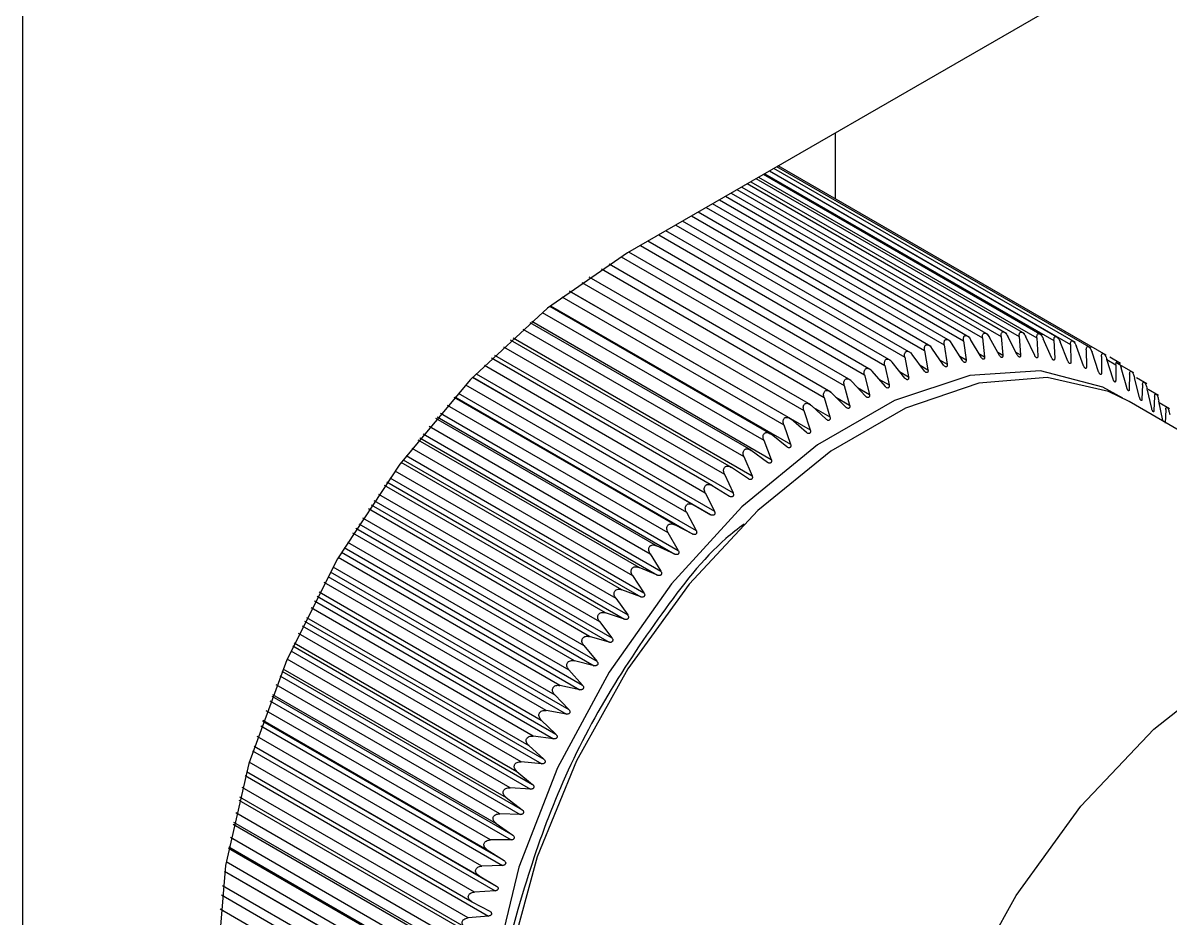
# Model space of a CAD drawing. Header units: millimetres. Extents: x 0 to 279, y 0 to 216.
# Drawn here: x 249.627 to 252.925, y 94.243 to 96.818 of the extents above; entities that cross this region are included whole.
import ezdxf

# ---------------------------------------------------------------- set-up
doc = ezdxf.new("R2010")
doc.units = ezdxf.units.MM

msp = doc.modelspace()

# ---------------------------------------------------------------- linework, layer by layer
at = {"color": 7, "linetype": 'Continuous', "lineweight": 25}
for p, q in [((249.6268, 84.8702), (249.6268, 100.3178)), ((252.8087, 96.9901), (251.3651, 96.1566)), ((251.9632, 96.3121), (251.9632, 96.5019)), ((252.6067, 95.9109), (251.7731, 96.3922)), ((252.6536, 95.8987), (251.7859, 96.3996)), ((252.6987, 95.8825), (251.7945, 96.4045)), ((252.7418, 95.8626), (251.7988, 96.407)), ((252.4561, 95.9244), (251.7095, 96.3555)), ((252.5078, 95.9238), (251.7348, 96.3701)), ((252.558, 95.9193), (251.756, 96.3823)), ((252.349, 95.9138), (251.6467, 96.3192)), ((252.4032, 95.9211), (251.6801, 96.3385)), ((252.2938, 95.9027), (251.6095, 96.2977)), ((252.2378, 95.8876), (251.5685, 96.2741)), ((252.1238, 95.8462), (251.4756, 96.2204)), ((252.1811, 95.8688), (251.5238, 96.2483)), ((252.0662, 95.8199), (251.424, 96.1906)), ((252.0082, 95.79), (251.3691, 96.159)), ((251.9502, 95.7565), (251.3123, 96.1248)), ((251.8923, 95.7196), (251.2553, 96.0873)), ((251.8346, 95.6793), (251.1983, 96.0466)), ((251.7773, 95.6357), (251.1415, 96.0028)), ((251.7206, 95.5891), (251.085, 95.956)), ((251.6646, 95.5394), (251.0291, 95.9062)), ((252.2758, 95.892), (252.2844, 95.8366)), ((252.3285, 95.847), (252.2966, 95.8969)), ((252.3314, 95.9039), (252.3387, 95.8491)), ((252.3821, 95.8564), (252.3518, 95.9074)), ((252.386, 95.912), (252.3921, 95.8577)), ((252.4347, 95.8619), (252.406, 95.9139)), ((252.4394, 95.916), (252.4445, 95.8626)), ((252.486, 95.8637), (252.459, 95.9166)), ((252.4915, 95.9162), (252.4956, 95.8636)), ((252.536, 95.8615), (252.5106, 95.9153)), ((252.5423, 95.9124), (252.5453, 95.8607)), ((252.5846, 95.8556), (252.5607, 95.91)), ((252.5914, 95.9047), (252.5936, 95.8541)), ((252.6315, 95.8458), (252.6093, 95.9009)), ((252.6389, 95.8931), (252.6402, 95.8436)), ((252.1623, 95.8566), (252.1735, 95.8005)), ((252.2188, 95.817), (252.1836, 95.8644)), ((252.2194, 95.8762), (252.2292, 95.8204)), ((252.274, 95.8339), (252.2405, 95.8826)), ((252.6767, 95.8323), (252.6561, 95.8878)), ((252.6845, 95.8776), (252.685, 95.8293)), ((252.72, 95.815), (252.701, 95.8709)), ((252.7282, 95.8583), (252.728, 95.8113)), ((252.7828, 95.8389), (252.7518, 95.8568)), ((251.6094, 95.4869), (250.9739, 95.8537)), ((252.1047, 95.8332), (252.1173, 95.7769)), ((252.1629, 95.7963), (252.1262, 95.8424)), ((252.7614, 95.794), (252.7439, 95.8502)), ((252.7697, 95.8352), (252.769, 95.7896)), ((252.8216, 95.8116), (252.7723, 95.84)), ((252.8007, 95.7693), (252.7847, 95.8257)), ((251.5546, 95.432), (250.9196, 95.7985)), ((252.0467, 95.8061), (252.0607, 95.7497)), ((252.1066, 95.7721), (252.0684, 95.8167)), ((252.8091, 95.8084), (252.8079, 95.7643)), ((252.8378, 95.7411), (252.8232, 95.7975)), ((252.8581, 95.7806), (252.8292, 95.7972)), ((251.9886, 95.7754), (252.004, 95.719)), ((252.05, 95.7442), (252.0102, 95.7873)), ((252.8462, 95.778), (252.8445, 95.7354)), ((252.8725, 95.7094), (252.8594, 95.7658)), ((252.8922, 95.7461), (252.8622, 95.7634)), ((251.5011, 95.3744), (250.8663, 95.7409)), ((251.9303, 95.7411), (251.9472, 95.6849)), ((251.9932, 95.7128), (251.952, 95.7543)), ((253.927, 95.0828), (252.8074, 95.7291)), ((252.8809, 95.744), (252.8788, 95.703)), ((252.9049, 95.6742), (252.8932, 95.7305)), ((252.9238, 95.7081), (252.8943, 95.7252)), ((251.8722, 95.7034), (251.8906, 95.6474)), ((251.9365, 95.678), (251.8938, 95.7178)), ((252.9131, 95.7065), (252.9108, 95.6672)), ((251.8143, 95.6623), (251.8343, 95.6066)), ((251.88, 95.6399), (251.8358, 95.678)), ((251.8237, 95.5986), (251.7782, 95.6349)), ((251.7569, 95.618), (251.7784, 95.5628)), ((251.7, 95.5706), (251.7232, 95.5159)), ((251.768, 95.5541), (251.7211, 95.5886)), ((251.7128, 95.5067), (251.6647, 95.5392)), ((251.6439, 95.5201), (251.6687, 95.4661)), ((251.5887, 95.4668), (251.6151, 95.4136)), ((251.6585, 95.4564), (251.6091, 95.487)), ((251.6051, 95.4034), (251.5546, 95.432)), ((251.5345, 95.4109), (251.5625, 95.3585)), ((251.5528, 95.3478), (251.5011, 95.3744)), ((251.4816, 95.3523), (251.5112, 95.3009)), ((251.5016, 95.2898), (251.449, 95.3143)), ((251.4299, 95.2914), (251.4612, 95.241)), ((251.4519, 95.2295), (251.3983, 95.252)), ((251.3798, 95.2283), (251.4126, 95.1791)), ((251.4037, 95.1671), (251.3491, 95.1875)), ((251.3312, 95.1631), (251.3657, 95.1151)), ((251.357, 95.1028), (251.3017, 95.1212)), ((251.2845, 95.096), (251.3205, 95.0494)), ((251.3122, 95.0368), (251.256, 95.053)), ((251.2396, 95.0272), (251.2772, 94.982)), ((251.2692, 94.9692), (251.2124, 94.9833)), ((251.1967, 94.957), (251.2358, 94.9133)), ((251.2282, 94.9001), (251.1708, 94.9122)), ((251.1559, 94.8854), (251.1965, 94.8433)), ((251.1894, 94.8299), (251.1314, 94.8399)), ((250.3167, 94.8121), (250.9615, 94.4398)), ((251.1173, 94.8127), (251.1594, 94.7722)), ((250.2917, 94.738), (250.9384, 94.3647)), ((251.0811, 94.7392), (251.1247, 94.7004)), ((251.1527, 94.7587), (251.0943, 94.7666)), ((251.1184, 94.6867), (251.0596, 94.6926)), ((250.2694, 94.6644), (250.9183, 94.2898)), ((251.0473, 94.6649), (251.0923, 94.6278)), ((251.0865, 94.6141), (251.0274, 94.618)), ((250.2497, 94.5914), (250.9004, 94.2157)), ((251.0161, 94.5901), (251.0624, 94.5549)), ((251.057, 94.5411), (250.9978, 94.5429)), ((250.2327, 94.5191), (250.8854, 94.1424)), ((250.9875, 94.515), (251.0351, 94.4816)), ((250.2184, 94.448), (250.8733, 94.0699)), ((250.9615, 94.4398), (251.0104, 94.4084)), ((251.0302, 94.4678), (250.9709, 94.4678)), ((250.2068, 94.3781), (250.8642, 93.9985)), ((251.006, 94.3946), (250.9467, 94.3926)), ((250.9384, 94.3647), (250.9884, 94.3353)), ((250.1978, 94.3096), (250.8582, 93.9284)), ((250.9846, 94.3215), (250.9253, 94.3177)), ((250.918, 94.2899), (250.9692, 94.2625)), ((250.9659, 94.2488), (250.9067, 94.2433))]:
    msp.add_line(p, q, dxfattribs=at)
at = {"color": 8, "linetype": 'Continuous', "lineweight": 25}
for p, q in [((251.7601, 96.3847), (252.5914, 95.9047)), ((251.7737, 96.3925), (252.6389, 95.8931)), ((251.7201, 96.3616), (252.4915, 95.9162)), ((251.7422, 96.3743), (252.5423, 95.9124)), ((251.6636, 96.329), (252.386, 95.912)), ((251.6939, 96.3464), (252.4394, 95.916)), ((251.5913, 96.2872), (252.2758, 95.892)), ((251.6294, 96.3092), (252.3314, 95.9039)), ((251.5494, 96.263), (252.2194, 95.8762)), ((251.5039, 96.2368), (252.1623, 95.8566)), ((251.4548, 96.2084), (252.1047, 95.8332)), ((251.4023, 96.1781), (252.0467, 95.8061)), ((251.3468, 96.1459), (251.9886, 95.7754)), ((251.2902, 96.1107), (251.9303, 95.7411)), ((251.2334, 96.0721), (251.8722, 95.7034)), ((251.1767, 96.0304), (251.8143, 95.6623)), ((251.1986, 96.0469), (251.8906, 95.6474)), ((251.1442, 96.005), (251.8343, 95.6066)), ((251.09, 95.9602), (251.7784, 95.5628)), ((251.1202, 95.9856), (251.7569, 95.618)), ((251.064, 95.9377), (251.7, 95.5706)), ((251.036, 95.9126), (251.7232, 95.5159)), ((250.9826, 95.8622), (251.6687, 95.4661)), ((251.0085, 95.887), (251.6439, 95.5201)), ((252.3205, 95.8596), (252.3387, 95.8491)), ((252.3757, 95.8672), (252.3921, 95.8577)), ((252.4296, 95.8711), (252.4445, 95.8626)), ((252.4821, 95.8713), (252.4956, 95.8636)), ((250.9536, 95.8335), (251.5887, 95.4668)), ((252.2064, 95.8336), (252.2292, 95.8204)), ((252.264, 95.8484), (252.2844, 95.8366)), ((252.7439, 95.8502), (252.7697, 95.8352)), ((250.92, 95.7989), (251.6051, 95.4034)), ((250.9298, 95.8092), (251.6151, 95.4136)), ((252.0879, 95.7939), (252.1173, 95.7769)), ((252.1477, 95.8154), (252.1735, 95.8005)), ((250.8997, 95.7774), (251.5345, 95.4109)), ((252.0268, 95.7693), (252.0607, 95.7497)), ((250.8682, 95.743), (251.5528, 95.3478)), ((250.8779, 95.7537), (251.5625, 95.3585)), ((251.9643, 95.7419), (252.004, 95.719)), ((250.827, 95.6959), (251.5112, 95.3009)), ((250.8468, 95.7188), (251.4816, 95.3523)), ((251.8998, 95.7122), (251.9472, 95.6849)), ((251.449, 95.3143), (250.8142, 95.6808)), ((250.8175, 95.6847), (251.5016, 95.2898)), ((250.7772, 95.6359), (251.4612, 95.241)), ((250.7951, 95.6579), (251.4299, 95.2914)), ((250.7448, 95.5948), (251.3798, 95.2283)), ((251.3983, 95.252), (250.7634, 95.6185)), ((250.768, 95.6243), (251.4519, 95.2295)), ((250.7197, 95.5619), (251.4037, 95.1671)), ((250.7287, 95.5739), (251.4126, 95.1791)), ((250.696, 95.5298), (251.3312, 95.1631)), ((251.3491, 95.1875), (250.714, 95.5542)), ((250.673, 95.4977), (251.357, 95.1028)), ((250.6817, 95.51), (251.3657, 95.1151)), ((250.6488, 95.463), (251.2845, 95.096)), ((251.3017, 95.1212), (250.6662, 95.488)), ((250.6278, 95.4319), (251.3122, 95.0368)), ((250.6362, 95.4444), (251.3205, 95.0494)), ((250.6034, 95.3945), (251.2396, 95.0272)), ((251.256, 95.053), (250.6201, 95.4201)), ((250.5844, 95.3645), (251.2692, 94.9692)), ((250.5924, 95.3773), (251.2772, 94.982)), ((251.2124, 94.9833), (250.5758, 95.3508)), ((250.5427, 95.2959), (251.2282, 94.9001)), ((250.5505, 95.3089), (251.2358, 94.9133)), ((250.5598, 95.3246), (251.1967, 94.957)), ((251.1708, 94.9122), (250.5335, 95.2801)), ((250.5104, 95.2394), (251.1965, 94.8433)), ((250.5183, 95.2535), (251.1559, 94.8854)), ((251.1314, 94.8399), (250.4933, 95.2083)), ((250.5031, 95.2261), (251.1894, 94.8299)), ((250.4724, 95.1689), (251.1594, 94.7722)), ((250.4789, 95.1813), (251.1173, 94.8127)), ((251.0943, 94.7666), (250.4553, 95.1356)), ((250.4654, 95.1555), (251.1527, 94.7587)), ((250.4365, 95.0977), (251.1247, 94.7004)), ((250.4417, 95.1083), (251.0811, 94.7392)), ((250.4299, 95.0841), (251.1184, 94.6867)), ((250.4068, 95.0347), (251.0473, 94.6649)), ((251.0596, 94.6926), (250.4195, 95.0621)), ((250.3967, 95.0123), (251.0865, 94.6141)), ((250.4028, 95.0259), (251.0923, 94.6278)), ((251.0274, 94.618), (250.3861, 94.9882)), ((250.3657, 94.9402), (251.057, 94.5411)), ((250.3714, 94.9538), (251.0624, 94.5549)), ((250.3743, 94.9606), (251.0161, 94.5901)), ((250.9978, 94.5429), (250.3551, 94.914)), ((250.3371, 94.8679), (251.0302, 94.4678)), ((250.3423, 94.8816), (251.0351, 94.4816)), ((250.3442, 94.8863), (250.9875, 94.515)), ((250.9709, 94.4678), (250.3266, 94.8397)), ((250.3157, 94.8094), (251.0104, 94.4084)), ((250.311, 94.7958), (251.006, 94.3946)), ((250.2916, 94.7375), (250.9884, 94.3353)), ((250.9467, 94.3926), (250.3007, 94.7655)), ((250.2873, 94.724), (250.9846, 94.3215)), ((250.9253, 94.3177), (250.2774, 94.6917)), ((250.2661, 94.6528), (250.9659, 94.2488)), ((250.9067, 94.2433), (250.2567, 94.6185)), ((250.2474, 94.5823), (250.95, 94.1767)), ((250.8911, 94.1694), (250.2387, 94.546)), ((250.2313, 94.5128), (250.9371, 94.1054)), ((250.8784, 94.0965), (250.2235, 94.4746)), ((250.2178, 94.4445), (250.927, 94.0351)), ((250.2067, 94.3777), (250.9199, 93.966)), ((250.8688, 94.0246), (250.2109, 94.4044)), ((250.8621, 93.9539), (250.2009, 94.3356)), ((250.8585, 93.8847), (250.1936, 94.2685))]:
    msp.add_line(p, q, dxfattribs=at)
at = {"color": 7, "linetype": 'Continuous', "lineweight": 25, "flags": 128}
for points in [[(251.3651, 96.1566), (251.1352, 95.9978), (250.9141, 95.7927), (250.7103, 95.5493), (250.5317, 95.277), (250.3852, 94.9861), (250.2763, 94.688), (250.2092, 94.394), (250.1866, 94.1154), (250.2092, 93.863), (250.2763, 93.6464), (250.3852, 93.474), (250.5317, 93.3524), (250.7103, 93.2862), (250.8905, 93.2761)], [(252.7895, 95.739), (252.7318, 95.7704), (252.5524, 95.8173), (252.3498, 95.8045), (252.133, 95.7326), (251.9112, 95.6046), (251.6943, 95.4261), (251.4918, 95.205), (251.3124, 94.951), (251.164, 94.675), (251.0531, 94.3893), (250.9846, 94.1062), (250.9614, 93.8382)], [(252.8074, 95.7291), (252.7483, 95.7582), (252.5722, 95.7981), (252.375, 95.782), (252.1647, 95.7105), (251.9501, 95.5866), (251.7399, 95.4154), (251.5427, 95.2038), (251.3666, 94.9605), (251.2187, 94.6956), (251.1052, 94.4197), (251.0306, 94.1443), (250.9981, 93.8806), (251.009, 93.6393), (251.0628, 93.4305), (251.1573, 93.2625), (251.2887, 93.1424), (251.3075, 93.131)], [(252.1164, 93.1714), (252.1406, 93.4458), (252.2122, 93.7356), (252.3279, 94.0276), (252.4824, 94.3084), (252.6687, 94.5653), (252.8782, 94.7864), (253.1014, 94.9617), (253.328, 95.0832), (253.5477, 95.1453), (253.7505, 95.1451), (253.927, 95.0828)]]:
    msp.add_lwpolyline(points, dxfattribs=at)
at = {"color": 7, "linetype": 'Continuous', "lineweight": 25}
for points, knots in [([(252.386, 95.912), (252.3858, 95.9139), (252.3856, 95.9175), (252.3865, 95.9219), (252.3881, 95.9246), (252.3899, 95.9259), (252.3916, 95.9263), (252.3934, 95.9262), (252.396, 95.9254), (252.3992, 95.9231), (252.4028, 95.9192), (252.4049, 95.9158), (252.406, 95.9139)], [0, 0, 0, 0, 0.145951, 0.26872, 0.377408, 0.439127, 0.499455, 0.559821, 0.621651, 0.734966, 0.855937, 1, 1, 1, 1]), ([(252.4394, 95.916), (252.4393, 95.918), (252.4392, 95.9215), (252.4401, 95.9257), (252.4417, 95.9283), (252.4435, 95.9294), (252.4451, 95.9297), (252.447, 95.9295), (252.4494, 95.9285), (252.4524, 95.9261), (252.456, 95.9219), (252.4579, 95.9185), (252.459, 95.9166)], [0, 0, 0, 0, 0.144207, 0.265302, 0.378149, 0.439859, 0.500145, 0.560427, 0.622124, 0.733109, 0.85494, 1, 1, 1, 1]), ([(252.4915, 95.9162), (252.4915, 95.918), (252.4914, 95.9214), (252.4924, 95.9256), (252.494, 95.928), (252.4958, 95.9289), (252.4974, 95.9291), (252.4992, 95.9288), (252.5015, 95.9276), (252.5044, 95.9251), (252.5078, 95.9208), (252.5096, 95.9172), (252.5106, 95.9153)], [0, 0, 0, 0, 0.14222, 0.26149, 0.379, 0.440723, 0.500945, 0.561071, 0.622516, 0.731392, 0.854099, 1, 1, 1, 1]), ([(252.5423, 95.9124), (252.5422, 95.9142), (252.5422, 95.9175), (252.5432, 95.9215), (252.5448, 95.9237), (252.5466, 95.9245), (252.5482, 95.9246), (252.5499, 95.9241), (252.5521, 95.9228), (252.5549, 95.9201), (252.5581, 95.9156), (252.5598, 95.912), (252.5607, 95.91)], [0, 0, 0, 0, 0.140336, 0.257699, 0.380393, 0.442016, 0.50203, 0.561821, 0.62279, 0.729753, 0.853343, 1, 1, 1, 1]), ([(252.2194, 95.8762), (252.2192, 95.8783), (252.2187, 95.8822), (252.2195, 95.8871), (252.221, 95.8901), (252.2228, 95.8917), (252.2244, 95.8926), (252.2264, 95.8929), (252.2292, 95.8925), (252.2328, 95.8908), (252.2369, 95.8873), (252.2392, 95.8842), (252.2405, 95.8826)], [0, 0, 0, 0, 0.150017, 0.277343, 0.384605, 0.438226, 0.497817, 0.557803, 0.619606, 0.740346, 0.858709, 1, 1, 1, 1]), ([(252.2758, 95.892), (252.2756, 95.8941), (252.2752, 95.8979), (252.2761, 95.9026), (252.2776, 95.9055), (252.2794, 95.907), (252.2811, 95.9077), (252.283, 95.9079), (252.2857, 95.9074), (252.2892, 95.9055), (252.2932, 95.9018), (252.2954, 95.8986), (252.2966, 95.8969)], [0, 0, 0, 0, 0.1486931, 0.2746155, 0.3802789, 0.4382153, 0.4981559, 0.558374, 0.6203003, 0.7385768, 0.8578198, 1, 1, 1, 1]), ([(252.3314, 95.9039), (252.3312, 95.9059), (252.3309, 95.9097), (252.3318, 95.9142), (252.3333, 95.917), (252.3351, 95.9184), (252.3368, 95.919), (252.3387, 95.919), (252.3414, 95.9183), (252.3447, 95.9163), (252.3485, 95.9124), (252.3507, 95.9092), (252.3518, 95.9074)], [0, 0, 0, 0, 0.147356, 0.27179, 0.377146, 0.438598, 0.498767, 0.559097, 0.621018, 0.736779, 0.856893, 1, 1, 1, 1]), ([(252.5914, 95.9047), (252.5914, 95.9064), (252.5914, 95.9096), (252.5924, 95.9134), (252.5941, 95.9155), (252.5959, 95.9162), (252.5974, 95.9161), (252.599, 95.9155), (252.6011, 95.914), (252.6037, 95.9112), (252.6068, 95.9066), (252.6084, 95.9029), (252.6093, 95.9009)], [0, 0, 0, 0, 0.13852, 0.253848, 0.382195, 0.443567, 0.503216, 0.562504, 0.622815, 0.728129, 0.85259, 1, 1, 1, 1]), ([(252.6389, 95.8931), (252.6389, 95.8948), (252.639, 95.8978), (252.64, 95.9015), (252.6416, 95.9034), (252.6434, 95.9039), (252.6448, 95.9037), (252.6464, 95.9029), (252.6483, 95.9013), (252.6508, 95.8984), (252.6537, 95.8936), (252.6552, 95.8899), (252.6561, 95.8878)], [0, 0, 0, 0, 0.136701, 0.252529, 0.384177, 0.445187, 0.504353, 0.563009, 0.621606, 0.726534, 0.851844, 1, 1, 1, 1]), ([(252.1623, 95.8566), (252.162, 95.8588), (252.1615, 95.8627), (252.1623, 95.8678), (252.1637, 95.8709), (252.1655, 95.8726), (252.1671, 95.8735), (252.1691, 95.874), (252.172, 95.8738), (252.1757, 95.8722), (252.1799, 95.8689), (252.1823, 95.866), (252.1836, 95.8644)], [0, 0, 0, 0, 0.1513, 0.279956, 0.388714, 0.438703, 0.497828, 0.557461, 0.619011, 0.742095, 0.859565, 1, 1, 1, 1]), ([(252.3921, 95.8577), (252.3922, 95.8568), (252.3923, 95.8549), (252.3917, 95.8526), (252.3908, 95.8511), (252.3894, 95.8505), (252.3877, 95.8507), (252.3858, 95.8519), (252.3838, 95.8537), (252.3827, 95.8555), (252.3821, 95.8564)], [0, 0, 0, 0, 0.149554, 0.286742, 0.39793, 0.499998, 0.60209, 0.713222, 0.850456, 1, 1, 1, 1]), ([(252.4445, 95.8626), (252.4445, 95.8616), (252.4446, 95.8597), (252.444, 95.8576), (252.443, 95.8562), (252.4417, 95.8557), (252.44, 95.856), (252.4382, 95.8572), (252.4363, 95.8592), (252.4352, 95.861), (252.4347, 95.8619)], [0, 0, 0, 0, 0.149554, 0.286742, 0.39793, 0.499998, 0.60209, 0.713222, 0.850456, 1, 1, 1, 1]), ([(252.4956, 95.8636), (252.4956, 95.8626), (252.4956, 95.8608), (252.495, 95.8587), (252.494, 95.8575), (252.4927, 95.857), (252.4911, 95.8575), (252.4894, 95.8588), (252.4876, 95.8609), (252.4865, 95.8627), (252.486, 95.8637)], [0, 0, 0, 0, 0.149554, 0.286742, 0.39793, 0.499998, 0.60209, 0.713222, 0.850456, 1, 1, 1, 1]), ([(252.5453, 95.8607), (252.5453, 95.8598), (252.5453, 95.858), (252.5447, 95.8561), (252.5437, 95.8549), (252.5424, 95.8546), (252.5409, 95.8551), (252.5392, 95.8566), (252.5375, 95.8587), (252.5365, 95.8606), (252.536, 95.8615)], [0, 0, 0, 0, 0.149554, 0.286742, 0.39793, 0.499998, 0.60209, 0.713222, 0.850456, 1, 1, 1, 1]), ([(252.6845, 95.8776), (252.6845, 95.8792), (252.6846, 95.8822), (252.6857, 95.8857), (252.6873, 95.8874), (252.689, 95.8877), (252.6904, 95.8873), (252.6918, 95.8865), (252.6937, 95.8848), (252.6961, 95.8817), (252.6988, 95.8768), (252.7002, 95.873), (252.701, 95.8709)], [0, 0, 0, 0, 0.134888, 0.255802, 0.386465, 0.446907, 0.505413, 0.563281, 0.61903, 0.724938, 0.851086, 1, 1, 1, 1]), ([(252.7282, 95.8583), (252.7282, 95.8598), (252.7283, 95.8628), (252.7294, 95.8661), (252.7311, 95.8676), (252.7327, 95.8677), (252.734, 95.8672), (252.7353, 95.8662), (252.737, 95.8644), (252.7393, 95.8613), (252.7418, 95.8562), (252.7432, 95.8523), (252.7439, 95.8502)], [0, 0, 0, 0, 0.133021, 0.259619, 0.388849, 0.448549, 0.50625, 0.563212, 0.616477, 0.723332, 0.850309, 1, 1, 1, 1]), ([(252.0467, 95.8061), (252.0463, 95.8083), (252.0456, 95.8124), (252.0462, 95.8178), (252.0479, 95.8218), (252.0507, 95.8242), (252.0545, 95.8251), (252.0589, 95.8241), (252.0639, 95.8214), (252.0668, 95.8183), (252.0684, 95.8167)], [0, 0, 0, 0, 0.153516, 0.28465, 0.396371, 0.49427, 0.595804, 0.710838, 0.844477, 1, 1, 1, 1]), ([(252.1047, 95.8332), (252.1044, 95.8354), (252.1037, 95.8394), (252.1044, 95.8447), (252.1062, 95.8486), (252.1087, 95.8506), (252.1113, 95.8513), (252.1141, 95.8512), (252.1177, 95.85), (252.1221, 95.847), (252.1248, 95.844), (252.1262, 95.8424)], [0, 0, 0, 0, 0.1523844, 0.2822448, 0.3924376, 0.4989452, 0.5596856, 0.6222543, 0.728223, 0.8526207, 1, 1, 1, 1]), ([(252.2844, 95.8366), (252.2845, 95.8356), (252.2847, 95.8337), (252.2842, 95.8313), (252.2832, 95.8296), (252.2818, 95.8288), (252.2801, 95.8288), (252.2781, 95.8297), (252.2759, 95.8314), (252.2747, 95.833), (252.274, 95.8339)], [0, 0, 0, 0, 0.149554, 0.286742, 0.39793, 0.499998, 0.60209, 0.713222, 0.850456, 1, 1, 1, 1]), ([(252.3387, 95.8491), (252.3388, 95.8481), (252.339, 95.8462), (252.3384, 95.8439), (252.3374, 95.8423), (252.3361, 95.8415), (252.3344, 95.8417), (252.3324, 95.8427), (252.3303, 95.8444), (252.3291, 95.8461), (252.3285, 95.847)], [0, 0, 0, 0, 0.149554, 0.286742, 0.39793, 0.499998, 0.60209, 0.713222, 0.850456, 1, 1, 1, 1]), ([(252.5936, 95.8541), (252.5936, 95.8531), (252.5935, 95.8514), (252.5929, 95.8496), (252.5919, 95.8485), (252.5907, 95.8483), (252.5892, 95.8489), (252.5876, 95.8505), (252.5859, 95.8527), (252.585, 95.8546), (252.5846, 95.8556)], [0, 0, 0, 0, 0.149554, 0.286742, 0.39793, 0.499998, 0.60209, 0.713222, 0.850456, 1, 1, 1, 1]), ([(252.6402, 95.8436), (252.6402, 95.8427), (252.6401, 95.841), (252.6395, 95.8392), (252.6385, 95.8383), (252.6373, 95.8382), (252.6359, 95.839), (252.6344, 95.8406), (252.6328, 95.8429), (252.6319, 95.8448), (252.6315, 95.8458)], [0, 0, 0, 0, 0.149554, 0.286742, 0.39793, 0.499998, 0.60209, 0.713222, 0.850456, 1, 1, 1, 1]), ([(252.685, 95.8293), (252.685, 95.8285), (252.6849, 95.8268), (252.6843, 95.8252), (252.6834, 95.8243), (252.6822, 95.8243), (252.6808, 95.8252), (252.6794, 95.8269), (252.6779, 95.8293), (252.6771, 95.8313), (252.6767, 95.8323)], [0, 0, 0, 0, 0.149554, 0.286742, 0.39793, 0.499998, 0.60209, 0.713222, 0.850456, 1, 1, 1, 1]), ([(252.7697, 95.8352), (252.7698, 95.8367), (252.77, 95.8396), (252.7711, 95.8427), (252.7727, 95.844), (252.7742, 95.8438), (252.7758, 95.8431), (252.7779, 95.8409), (252.7804, 95.837), (252.7828, 95.8318), (252.784, 95.8278), (252.7847, 95.8257)], [0, 0, 0, 0, 0.131275, 0.264103, 0.391506, 0.450314, 0.507087, 0.613706, 0.721539, 0.849415, 1, 1, 1, 1]), ([(251.9886, 95.7754), (251.9881, 95.7776), (251.9872, 95.7817), (251.9878, 95.7873), (251.9895, 95.7914), (251.9923, 95.794), (251.9961, 95.795), (252.0006, 95.7943), (252.0056, 95.7918), (252.0086, 95.7888), (252.0102, 95.7873)], [0, 0, 0, 0, 0.154267, 0.286323, 0.399242, 0.497996, 0.598104, 0.71211, 0.845015, 1, 1, 1, 1]), ([(252.1735, 95.8005), (252.1736, 95.7995), (252.1739, 95.7975), (252.1735, 95.795), (252.1726, 95.7931), (252.1712, 95.7921), (252.1694, 95.7918), (252.1673, 95.7925), (252.165, 95.794), (252.1636, 95.7955), (252.1629, 95.7963)], [0, 0, 0, 0, 0.149554, 0.286742, 0.39793, 0.499998, 0.60209, 0.713222, 0.850456, 1, 1, 1, 1]), ([(252.2292, 95.8204), (252.2294, 95.8194), (252.2296, 95.8175), (252.2292, 95.815), (252.2282, 95.8132), (252.2268, 95.8123), (252.225, 95.8122), (252.223, 95.8129), (252.2207, 95.8145), (252.2194, 95.8161), (252.2188, 95.817)], [0, 0, 0, 0, 0.149554, 0.286742, 0.39793, 0.499998, 0.60209, 0.713222, 0.850456, 1, 1, 1, 1]), ([(252.728, 95.8113), (252.728, 95.8105), (252.7279, 95.8089), (252.7272, 95.8074), (252.7263, 95.8066), (252.7252, 95.8067), (252.7239, 95.8077), (252.7225, 95.8095), (252.7212, 95.812), (252.7204, 95.814), (252.72, 95.815)], [0, 0, 0, 0, 0.149554, 0.286742, 0.39793, 0.499998, 0.60209, 0.713222, 0.850456, 1, 1, 1, 1]), ([(252.769, 95.7896), (252.7689, 95.7888), (252.7688, 95.7873), (252.7682, 95.7858), (252.7673, 95.7852), (252.7662, 95.7855), (252.765, 95.7865), (252.7637, 95.7884), (252.7624, 95.791), (252.7618, 95.793), (252.7614, 95.794)], [0, 0, 0, 0, 0.149554, 0.286742, 0.39793, 0.499998, 0.60209, 0.713222, 0.850456, 1, 1, 1, 1]), ([(252.8091, 95.8084), (252.8092, 95.8098), (252.8094, 95.8126), (252.8105, 95.8156), (252.8121, 95.8166), (252.8135, 95.8163), (252.815, 95.8153), (252.8169, 95.8131), (252.8192, 95.809), (252.8215, 95.8037), (252.8226, 95.7997), (252.8232, 95.7975)], [0, 0, 0, 0, 0.129586, 0.268123, 0.393665, 0.451524, 0.507285, 0.611252, 0.719975, 0.848645, 1, 1, 1, 1]), ([(251.9303, 95.7411), (251.9298, 95.7434), (251.9288, 95.7475), (251.9293, 95.7531), (251.9309, 95.7574), (251.9337, 95.7602), (251.9375, 95.7614), (251.9421, 95.7609), (251.9472, 95.7586), (251.9503, 95.7558), (251.952, 95.7543)], [0, 0, 0, 0, 0.154616, 0.287094, 0.400562, 0.499962, 0.600673, 0.713632, 0.845714, 1, 1, 1, 1]), ([(252.1173, 95.7769), (252.1174, 95.7759), (252.1178, 95.7739), (252.1174, 95.7713), (252.1165, 95.7694), (252.1151, 95.7682), (252.1133, 95.7679), (252.1111, 95.7684), (252.1087, 95.7698), (252.1073, 95.7713), (252.1066, 95.7721)], [0, 0, 0, 0, 0.149554, 0.286742, 0.39793, 0.499998, 0.60209, 0.713222, 0.850456, 1, 1, 1, 1]), ([(252.8079, 95.7643), (252.8078, 95.7635), (252.8077, 95.762), (252.8071, 95.7607), (252.8062, 95.7602), (252.8052, 95.7606), (252.804, 95.7617), (252.8028, 95.7637), (252.8016, 95.7663), (252.801, 95.7683), (252.8007, 95.7693)], [0, 0, 0, 0, 0.149554, 0.286742, 0.39793, 0.499998, 0.60209, 0.713222, 0.850456, 1, 1, 1, 1]), ([(252.8462, 95.778), (252.8463, 95.7793), (252.8465, 95.7821), (252.8477, 95.7848), (252.8492, 95.7855), (252.8505, 95.785), (252.8518, 95.784), (252.8536, 95.7816), (252.8558, 95.7774), (252.8578, 95.772), (252.8589, 95.7679), (252.8594, 95.7658)], [0, 0, 0, 0, 0.129195, 0.271889, 0.39558, 0.452448, 0.507125, 0.608937, 0.718552, 0.84797, 1, 1, 1, 1]), ([(251.8722, 95.7034), (251.8716, 95.7056), (251.8705, 95.7097), (251.8708, 95.7155), (251.8724, 95.7199), (251.8752, 95.7229), (251.8791, 95.7243), (251.8837, 95.724), (251.8889, 95.7219), (251.8921, 95.7193), (251.8938, 95.7178)], [0, 0, 0, 0, 0.154592, 0.287049, 0.4005, 0.499884, 0.603631, 0.715368, 0.8465, 1, 1, 1, 1]), ([(252.0607, 95.7497), (252.0609, 95.7487), (252.0613, 95.7467), (252.061, 95.744), (252.0601, 95.742), (252.0587, 95.7408), (252.0568, 95.7403), (252.0546, 95.7408), (252.0522, 95.742), (252.0508, 95.7435), (252.05, 95.7442)], [0, 0, 0, 0, 0.149554, 0.286742, 0.39793, 0.499998, 0.60209, 0.713222, 0.850456, 1, 1, 1, 1]), ([(252.8445, 95.7354), (252.8444, 95.7347), (252.8443, 95.7332), (252.8437, 95.732), (252.8429, 95.7316), (252.8419, 95.7321), (252.8409, 95.7334), (252.8397, 95.7354), (252.8386, 95.7381), (252.8381, 95.7401), (252.8378, 95.7411)], [0, 0, 0, 0, 0.149554, 0.286742, 0.39793, 0.499998, 0.60209, 0.713222, 0.850456, 1, 1, 1, 1]), ([(252.8809, 95.744), (252.881, 95.7453), (252.8813, 95.748), (252.8824, 95.7504), (252.884, 95.751), (252.8859, 95.7496), (252.8879, 95.7466), (252.8899, 95.7423), (252.8918, 95.7367), (252.8927, 95.7326), (252.8932, 95.7305)], [0, 0, 0, 0, 0.134994, 0.275707, 0.397479, 0.506301, 0.606543, 0.717087, 0.84728, 1, 1, 1, 1]), ([(252.004, 95.719), (252.0042, 95.718), (252.0046, 95.716), (252.0044, 95.7133), (252.0035, 95.7112), (252.0021, 95.7098), (252.0003, 95.7093), (251.998, 95.7096), (251.9956, 95.7107), (251.994, 95.7121), (251.9932, 95.7128)], [0, 0, 0, 0, 0.149554, 0.286742, 0.39793, 0.499998, 0.60209, 0.713222, 0.850456, 1, 1, 1, 1]), ([(252.8788, 95.703), (252.8788, 95.7023), (252.8786, 95.7009), (252.878, 95.6999), (252.8773, 95.6996), (252.8764, 95.7001), (252.8754, 95.7015), (252.8743, 95.7036), (252.8733, 95.7063), (252.8728, 95.7083), (252.8725, 95.7094)], [0, 0, 0, 0, 0.149554, 0.286742, 0.39793, 0.499998, 0.60209, 0.713222, 0.850456, 1, 1, 1, 1]), ([(252.9131, 95.7065), (252.9132, 95.7078), (252.9135, 95.7104), (252.9146, 95.7125), (252.9161, 95.7128), (252.9178, 95.7113), (252.9196, 95.7081), (252.9215, 95.7037), (252.9232, 95.698), (252.924, 95.6939), (252.9244, 95.6917)], [0, 0, 0, 0, 0.14041, 0.279076, 0.398809, 0.505311, 0.604504, 0.715879, 0.846729, 1, 1, 1, 1]), ([(251.8143, 95.6623), (251.8137, 95.6645), (251.8125, 95.6686), (251.8127, 95.6744), (251.8142, 95.679), (251.8169, 95.6822), (251.8208, 95.6838), (251.8255, 95.6837), (251.8308, 95.6818), (251.834, 95.6793), (251.8358, 95.678)], [0, 0, 0, 0, 0.154571, 0.28701, 0.400445, 0.499816, 0.606904, 0.717301, 0.847378, 1, 1, 1, 1]), ([(251.9472, 95.6849), (251.9475, 95.6838), (251.948, 95.6818), (251.9478, 95.6791), (251.947, 95.6769), (251.9456, 95.6755), (251.9437, 95.6748), (251.9414, 95.675), (251.9389, 95.6761), (251.9373, 95.6774), (251.9365, 95.678)], [0, 0, 0, 0, 0.149554, 0.286742, 0.39793, 0.499998, 0.60209, 0.713222, 0.850456, 1, 1, 1, 1]), ([(251.7569, 95.618), (251.7562, 95.6202), (251.7549, 95.6243), (251.7549, 95.6302), (251.7563, 95.6348), (251.7586, 95.6377), (251.761, 95.6392), (251.7638, 95.64), (251.7678, 95.6401), (251.7731, 95.6385), (251.7764, 95.6361), (251.7782, 95.6349)], [0, 0, 0, 0, 0.154465, 0.286814, 0.400171, 0.499474, 0.560439, 0.610791, 0.719688, 0.848508, 1, 1, 1, 1]), ([(251.8906, 95.6474), (251.8909, 95.6463), (251.8914, 95.6443), (251.8913, 95.6415), (251.8905, 95.6393), (251.8892, 95.6378), (251.8873, 95.637), (251.885, 95.6371), (251.8824, 95.638), (251.8808, 95.6393), (251.88, 95.6399)], [0, 0, 0, 0, 0.149554, 0.286742, 0.39793, 0.499998, 0.60209, 0.713222, 0.850456, 1, 1, 1, 1]), ([(251.7, 95.5706), (251.6993, 95.5727), (251.6979, 95.5768), (251.6977, 95.5827), (251.699, 95.5875), (251.7013, 95.5905), (251.7037, 95.5921), (251.7066, 95.5931), (251.7106, 95.5933), (251.7159, 95.5919), (251.7193, 95.5898), (251.7211, 95.5886)], [0, 0, 0, 0, 0.154448, 0.286781, 0.400126, 0.499418, 0.560232, 0.614748, 0.722216, 0.849755, 1, 1, 1, 1]), ([(251.8343, 95.6066), (251.8346, 95.6056), (251.8352, 95.6036), (251.8351, 95.6008), (251.8344, 95.5985), (251.8331, 95.5969), (251.8312, 95.596), (251.8289, 95.596), (251.8262, 95.5968), (251.8246, 95.598), (251.8237, 95.5986)], [0, 0, 0, 0, 0.149554, 0.286742, 0.39793, 0.499998, 0.60209, 0.713222, 0.850456, 1, 1, 1, 1]), ([(251.7784, 95.5628), (251.7788, 95.5617), (251.7794, 95.5597), (251.7794, 95.5569), (251.7788, 95.5545), (251.7775, 95.5529), (251.7756, 95.5519), (251.7732, 95.5518), (251.7706, 95.5524), (251.7689, 95.5536), (251.768, 95.5541)], [0, 0, 0, 0, 0.149554, 0.286742, 0.39793, 0.499998, 0.60209, 0.713222, 0.850456, 1, 1, 1, 1]), ([(251.6439, 95.5201), (251.6431, 95.5223), (251.6416, 95.5263), (251.6413, 95.5323), (251.6425, 95.5371), (251.6447, 95.5403), (251.6471, 95.542), (251.65, 95.5432), (251.6541, 95.5435), (251.6594, 95.5424), (251.6628, 95.5403), (251.6647, 95.5392)], [0, 0, 0, 0, 0.154432, 0.286753, 0.400086, 0.499368, 0.560001, 0.61907, 0.724943, 0.85108, 1, 1, 1, 1]), ([(251.7232, 95.5159), (251.7236, 95.5149), (251.7243, 95.5129), (251.7243, 95.51), (251.7237, 95.5076), (251.7224, 95.5059), (251.7206, 95.5048), (251.7182, 95.5046), (251.7155, 95.5051), (251.7138, 95.5062), (251.7128, 95.5067)], [0, 0, 0, 0, 0.149554, 0.286742, 0.39793, 0.499998, 0.60209, 0.713222, 0.850456, 1, 1, 1, 1]), ([(251.5887, 95.4668), (251.5878, 95.469), (251.5862, 95.4729), (251.5857, 95.4789), (251.5868, 95.4839), (251.5889, 95.4872), (251.5914, 95.4891), (251.5943, 95.4904), (251.5984, 95.4908), (251.6038, 95.4899), (251.6073, 95.488), (251.6091, 95.487)], [0, 0, 0, 0, 0.154421, 0.286733, 0.400058, 0.499333, 0.559634, 0.622016, 0.72777, 0.852419, 1, 1, 1, 1]), ([(251.6687, 95.4661), (251.6691, 95.4651), (251.6698, 95.4631), (251.67, 95.4602), (251.6694, 95.4578), (251.6682, 95.456), (251.6664, 95.4549), (251.664, 95.4545), (251.6612, 95.4549), (251.6594, 95.4559), (251.6585, 95.4564)], [0, 0, 0, 0, 0.149554, 0.286742, 0.39793, 0.499998, 0.60209, 0.713222, 0.850456, 1, 1, 1, 1]), ([(251.5345, 95.4109), (251.5336, 95.413), (251.5318, 95.4169), (251.5312, 95.4229), (251.5321, 95.4279), (251.5342, 95.4313), (251.5366, 95.4333), (251.5396, 95.4348), (251.5437, 95.4354), (251.5491, 95.4346), (251.5527, 95.4329), (251.5546, 95.432)], [0, 0, 0, 0, 0.154416, 0.286723, 0.400045, 0.499316, 0.559264, 0.621462, 0.730846, 0.85383, 1, 1, 1, 1]), ([(251.6151, 95.4136), (251.6155, 95.4126), (251.6163, 95.4107), (251.6166, 95.4078), (251.6161, 95.4053), (251.6149, 95.4034), (251.613, 95.4022), (251.6107, 95.4017), (251.6079, 95.402), (251.606, 95.4029), (251.6051, 95.4034)], [0, 0, 0, 0, 0.149554, 0.286742, 0.39793, 0.499998, 0.60209, 0.713222, 0.850456, 1, 1, 1, 1]), ([(251.7002, 95.3765), (251.6828, 95.3631), (251.5967, 95.2973), (251.4596, 95.1168), (251.2936, 94.8725), (251.1586, 94.6022), (251.0406, 94.2583), (250.9727, 93.9798), (250.9981, 93.8443), (250.9988, 93.8406)], [0, 0, 0, 0, 0.040878, 0.202016, 0.366573, 0.53113, 0.692267, 0.991602, 1, 1, 1, 1]), ([(251.4816, 95.3523), (251.4806, 95.3544), (251.4787, 95.3583), (251.4779, 95.3643), (251.4787, 95.3693), (251.4807, 95.3728), (251.483, 95.3749), (251.486, 95.3765), (251.4902, 95.3774), (251.4957, 95.3768), (251.4992, 95.3752), (251.5011, 95.3744)], [0, 0, 0, 0, 0.154413, 0.2867169, 0.4000359, 0.4993052, 0.5590159, 0.6208735, 0.7343902, 0.8556255, 1, 1, 1, 1]), ([(251.5625, 95.3585), (251.563, 95.3575), (251.5639, 95.3556), (251.5642, 95.3527), (251.5638, 95.3502), (251.5626, 95.3482), (251.5608, 95.3469), (251.5584, 95.3464), (251.5556, 95.3465), (251.5537, 95.3474), (251.5528, 95.3478)], [0, 0, 0, 0, 0.149554, 0.286742, 0.39793, 0.499998, 0.60209, 0.713222, 0.850456, 1, 1, 1, 1]), ([(251.4299, 95.2914), (251.4289, 95.2934), (251.4268, 95.2972), (251.4259, 95.3032), (251.4265, 95.3083), (251.4284, 95.3119), (251.4308, 95.3141), (251.4337, 95.3159), (251.438, 95.3169), (251.4435, 95.3165), (251.4471, 95.3151), (251.449, 95.3143)], [0, 0, 0, 0, 0.1544143, 0.2867194, 0.4000393, 0.4993094, 0.5586017, 0.620022, 0.7380765, 0.8575676, 1, 1, 1, 1]), ([(251.5112, 95.3009), (251.5117, 95.2999), (251.5126, 95.2981), (251.513, 95.2952), (251.5127, 95.2926), (251.5115, 95.2906), (251.5098, 95.2892), (251.5074, 95.2886), (251.5045, 95.2886), (251.5026, 95.2894), (251.5016, 95.2898)], [0, 0, 0, 0, 0.149554, 0.286742, 0.39793, 0.499998, 0.60209, 0.713222, 0.850456, 1, 1, 1, 1]), ([(251.3798, 95.2283), (251.3786, 95.2303), (251.3765, 95.234), (251.3754, 95.2399), (251.3759, 95.2451), (251.3777, 95.2488), (251.3799, 95.251), (251.3829, 95.253), (251.3872, 95.2541), (251.3928, 95.2539), (251.3963, 95.2527), (251.3983, 95.252)], [0, 0, 0, 0, 0.154418, 0.286727, 0.400049, 0.499322, 0.558051, 0.618994, 0.741866, 0.859454, 1, 1, 1, 1]), ([(251.4612, 95.241), (251.4617, 95.2401), (251.4627, 95.2383), (251.4632, 95.2354), (251.4629, 95.2328), (251.4618, 95.2307), (251.4601, 95.2293), (251.4577, 95.2285), (251.4548, 95.2285), (251.4529, 95.2292), (251.4519, 95.2295)], [0, 0, 0, 0, 0.149554, 0.286742, 0.39793, 0.499998, 0.60209, 0.713222, 0.850456, 1, 1, 1, 1]), ([(251.3312, 95.1631), (251.33, 95.165), (251.3278, 95.1686), (251.3265, 95.1746), (251.3268, 95.1798), (251.3285, 95.1835), (251.3307, 95.1859), (251.3337, 95.1879), (251.338, 95.1892), (251.3436, 95.1892), (251.3472, 95.1881), (251.3491, 95.1875)], [0, 0, 0, 0, 0.154425, 0.286739, 0.400067, 0.499344, 0.557383, 0.61773, 0.745713, 0.861272, 1, 1, 1, 1]), ([(251.4126, 95.1791), (251.4132, 95.1781), (251.4142, 95.1763), (251.4148, 95.1734), (251.4146, 95.1709), (251.4136, 95.1688), (251.4119, 95.1672), (251.4095, 95.1664), (251.4066, 95.1662), (251.4047, 95.1668), (251.4037, 95.1671)], [0, 0, 0, 0, 0.149554, 0.286742, 0.39793, 0.499998, 0.60209, 0.713222, 0.850456, 1, 1, 1, 1]), ([(251.2845, 95.096), (251.2832, 95.0979), (251.2808, 95.1014), (251.2793, 95.1073), (251.2795, 95.1125), (251.2811, 95.1163), (251.2832, 95.1187), (251.2861, 95.1209), (251.2905, 95.1224), (251.2961, 95.1226), (251.2997, 95.1217), (251.3017, 95.1212)], [0, 0, 0, 0, 0.154431, 0.286751, 0.400084, 0.499365, 0.556661, 0.616367, 0.746977, 0.863093, 1, 1, 1, 1]), ([(251.3657, 95.1151), (251.3663, 95.1142), (251.3674, 95.1124), (251.368, 95.1096), (251.3679, 95.107), (251.367, 95.1048), (251.3653, 95.1032), (251.3629, 95.1023), (251.3601, 95.102), (251.3581, 95.1026), (251.357, 95.1028)], [0, 0, 0, 0, 0.149554, 0.286742, 0.39793, 0.499998, 0.60209, 0.713222, 0.850456, 1, 1, 1, 1]), ([(251.2396, 95.0272), (251.2382, 95.0291), (251.2357, 95.0325), (251.2341, 95.0383), (251.2341, 95.0435), (251.2356, 95.0474), (251.2376, 95.0499), (251.2404, 95.0522), (251.2447, 95.0539), (251.2504, 95.0543), (251.2541, 95.0534), (251.256, 95.053)], [0, 0, 0, 0, 0.154434, 0.286757, 0.400092, 0.499375, 0.555867, 0.614812, 0.743891, 0.864905, 1, 1, 1, 1]), ([(251.3205, 95.0494), (251.3211, 95.0485), (251.3223, 95.0468), (251.323, 95.0439), (251.323, 95.0413), (251.3221, 95.0392), (251.3204, 95.0375), (251.3181, 95.0365), (251.3152, 95.0361), (251.3132, 95.0365), (251.3122, 95.0368)], [0, 0, 0, 0, 0.149554, 0.286742, 0.39793, 0.499998, 0.60209, 0.713222, 0.850456, 1, 1, 1, 1]), ([(251.1967, 94.957), (251.1953, 94.9588), (251.1927, 94.9621), (251.1908, 94.9678), (251.1907, 94.973), (251.192, 94.9769), (251.1939, 94.9795), (251.1966, 94.9818), (251.201, 94.9837), (251.2067, 94.9844), (251.2105, 94.9836), (251.2124, 94.9833)], [0, 0, 0, 0, 0.154438, 0.286764, 0.400101, 0.499386, 0.555049, 0.613161, 0.740422, 0.866765, 1, 1, 1, 1]), ([(251.2772, 94.982), (251.2778, 94.9812), (251.279, 94.9795), (251.2799, 94.9767), (251.2799, 94.9741), (251.2791, 94.9719), (251.2775, 94.9702), (251.2752, 94.9691), (251.2723, 94.9686), (251.2703, 94.969), (251.2692, 94.9692)], [0, 0, 0, 0, 0.149554, 0.286742, 0.39793, 0.499998, 0.60209, 0.713222, 0.850456, 1, 1, 1, 1]), ([(251.1559, 94.8854), (251.1544, 94.8872), (251.1517, 94.8904), (251.1496, 94.896), (251.1494, 94.9012), (251.1506, 94.9051), (251.1524, 94.9077), (251.155, 94.9101), (251.1593, 94.9122), (251.165, 94.9131), (251.1689, 94.9125), (251.1708, 94.9122)], [0, 0, 0, 0, 0.154444, 0.286775, 0.400117, 0.499406, 0.554198, 0.611418, 0.736694, 0.868699, 1, 1, 1, 1]), ([(251.2358, 94.9133), (251.2365, 94.9124), (251.2377, 94.9108), (251.2387, 94.908), (251.2388, 94.9055), (251.238, 94.9032), (251.2365, 94.9015), (251.2342, 94.9003), (251.2313, 94.8997), (251.2293, 94.9), (251.2282, 94.9001)], [0, 0, 0, 0, 0.149554, 0.286742, 0.39793, 0.499998, 0.60209, 0.713222, 0.850456, 1, 1, 1, 1]), ([(251.1173, 94.8127), (251.1158, 94.8144), (251.113, 94.8176), (251.1107, 94.8231), (251.1103, 94.8282), (251.1114, 94.8321), (251.1131, 94.8347), (251.1156, 94.8372), (251.1198, 94.8395), (251.1256, 94.8406), (251.1295, 94.8401), (251.1314, 94.8399)], [0, 0, 0, 0, 0.154453, 0.286792, 0.40014, 0.499436, 0.55331, 0.609629, 0.733006, 0.870393, 1, 1, 1, 1]), ([(251.1965, 94.8433), (251.1972, 94.8425), (251.1986, 94.8409), (251.1996, 94.8382), (251.1998, 94.8356), (251.1991, 94.8334), (251.1976, 94.8316), (251.1953, 94.8303), (251.1925, 94.8296), (251.1904, 94.8298), (251.1894, 94.8299)], [0, 0, 0, 0, 0.149554, 0.286742, 0.39793, 0.499998, 0.60209, 0.713222, 0.850456, 1, 1, 1, 1]), ([(251.1594, 94.7722), (251.1602, 94.7715), (251.1616, 94.7699), (251.1627, 94.7673), (251.1629, 94.7647), (251.1623, 94.7625), (251.1609, 94.7606), (251.1587, 94.7593), (251.1559, 94.7585), (251.1538, 94.7587), (251.1527, 94.7587)], [0, 0, 0, 0, 0.149554, 0.286742, 0.39793, 0.499998, 0.60209, 0.713222, 0.850456, 1, 1, 1, 1]), ([(251.0811, 94.7392), (251.0795, 94.7408), (251.0766, 94.7438), (251.0742, 94.7492), (251.0735, 94.7543), (251.0747, 94.759), (251.0778, 94.763), (251.0826, 94.7658), (251.0884, 94.7671), (251.0924, 94.7668), (251.0943, 94.7666)], [0, 0, 0, 0, 0.154549, 0.286969, 0.400388, 0.499744, 0.607598, 0.729187, 0.870473, 1, 1, 1, 1]), ([(251.0473, 94.6649), (251.0457, 94.6664), (251.0427, 94.6693), (251.04, 94.6746), (251.0392, 94.6796), (251.0402, 94.6843), (251.0431, 94.6883), (251.0478, 94.6913), (251.0536, 94.6929), (251.0576, 94.6927), (251.0596, 94.6926)], [0, 0, 0, 0, 0.154558, 0.286986, 0.400411, 0.499774, 0.605886, 0.725801, 0.865246, 1, 1, 1, 1]), ([(251.1247, 94.7004), (251.1254, 94.6996), (251.1269, 94.6982), (251.1281, 94.6955), (251.1284, 94.693), (251.1279, 94.6908), (251.1265, 94.6889), (251.1244, 94.6875), (251.1215, 94.6866), (251.1195, 94.6867), (251.1184, 94.6867)], [0, 0, 0, 0, 0.149554, 0.286742, 0.39793, 0.499998, 0.60209, 0.713222, 0.850456, 1, 1, 1, 1]), ([(251.0161, 94.5901), (251.0144, 94.5916), (251.0113, 94.5943), (251.0084, 94.5995), (251.0075, 94.6044), (251.0083, 94.6091), (251.011, 94.6131), (251.0155, 94.6162), (251.0212, 94.618), (251.0253, 94.618), (251.0274, 94.618)], [0, 0, 0, 0, 0.154571, 0.28701, 0.400444, 0.499815, 0.604161, 0.722376, 0.859968, 1, 1, 1, 1]), ([(251.0923, 94.6278), (251.0931, 94.6271), (251.0946, 94.6257), (251.0959, 94.6232), (251.0963, 94.6207), (251.0958, 94.6184), (251.0945, 94.6165), (251.0924, 94.615), (251.0896, 94.6141), (251.0875, 94.6141), (251.0865, 94.6141)], [0, 0, 0, 0, 0.149554, 0.286742, 0.39793, 0.499998, 0.60209, 0.713222, 0.850456, 1, 1, 1, 1]), ([(250.9875, 94.515), (250.9857, 94.5164), (250.9825, 94.519), (250.9795, 94.524), (250.9783, 94.5289), (250.979, 94.5335), (250.9815, 94.5375), (250.9858, 94.5407), (250.9915, 94.5428), (250.9956, 94.5429), (250.9978, 94.5429)], [0, 0, 0, 0, 0.154588, 0.287042, 0.40049, 0.499872, 0.602416, 0.718907, 0.85464, 1, 1, 1, 1]), ([(251.0624, 94.5549), (251.0632, 94.5542), (251.0648, 94.5528), (251.0661, 94.5503), (251.0667, 94.5479), (251.0663, 94.5457), (251.065, 94.5437), (251.063, 94.5422), (251.0602, 94.5412), (251.0581, 94.5411), (251.057, 94.5411)], [0, 0, 0, 0, 0.149554, 0.286742, 0.39793, 0.499998, 0.60209, 0.713222, 0.850456, 1, 1, 1, 1]), ([(251.0351, 94.4816), (251.0359, 94.481), (251.0375, 94.4797), (251.039, 94.4773), (251.0396, 94.4749), (251.0393, 94.4727), (251.0381, 94.4707), (251.0361, 94.4691), (251.0334, 94.468), (251.0313, 94.4679), (251.0302, 94.4678)], [0, 0, 0, 0, 0.149554, 0.286742, 0.39793, 0.499998, 0.60209, 0.713222, 0.850456, 1, 1, 1, 1]), ([(250.9615, 94.4398), (250.9597, 94.4411), (250.9564, 94.4436), (250.9532, 94.4485), (250.9519, 94.4533), (250.9523, 94.4578), (250.9547, 94.4618), (250.9588, 94.4651), (250.9644, 94.4673), (250.9686, 94.4676), (250.9709, 94.4678)], [0, 0, 0, 0, 0.154609, 0.287081, 0.400544, 0.499939, 0.600724, 0.715536, 0.849473, 1, 1, 1, 1]), ([(251.0104, 94.4084), (251.0112, 94.4078), (251.0129, 94.4065), (251.0144, 94.4042), (251.0152, 94.4019), (251.0149, 94.3996), (251.0138, 94.3977), (251.0119, 94.396), (251.0092, 94.3949), (251.0071, 94.3947), (251.006, 94.3946)], [0, 0, 0, 0, 0.149554, 0.286742, 0.39793, 0.499998, 0.60209, 0.713222, 0.850456, 1, 1, 1, 1]), ([(250.9384, 94.3647), (250.9365, 94.366), (250.9331, 94.3683), (250.9297, 94.373), (250.9282, 94.3777), (250.9285, 94.3822), (250.9307, 94.3862), (250.9346, 94.3895), (250.9401, 94.392), (250.9444, 94.3924), (250.9467, 94.3926)], [0, 0, 0, 0, 0.154627, 0.287114, 0.40059, 0.499997, 0.599382, 0.712849, 0.845346, 1, 1, 1, 1]), ([(250.918, 94.2899), (250.9161, 94.2911), (250.9126, 94.2933), (250.909, 94.2978), (250.9073, 94.3024), (250.9075, 94.3069), (250.9095, 94.3109), (250.9133, 94.3142), (250.9187, 94.3169), (250.923, 94.3174), (250.9253, 94.3177)], [0, 0, 0, 0, 0.154627, 0.287114, 0.40059, 0.499997, 0.599382, 0.712849, 0.845346, 1, 1, 1, 1]), ([(250.9884, 94.3353), (250.9893, 94.3347), (250.991, 94.3335), (250.9926, 94.3313), (250.9934, 94.329), (250.9933, 94.3268), (250.9923, 94.3248), (250.9904, 94.3231), (250.9877, 94.3219), (250.9856, 94.3216), (250.9846, 94.3215)], [0, 0, 0, 0, 0.149554, 0.286742, 0.39793, 0.499998, 0.60209, 0.713222, 0.850456, 1, 1, 1, 1]), ([(250.9006, 94.2157), (250.8986, 94.2168), (250.895, 94.2189), (250.8913, 94.2232), (250.8894, 94.2276), (250.8894, 94.232), (250.8913, 94.236), (250.8949, 94.2395), (250.9002, 94.2422), (250.9044, 94.2429), (250.9067, 94.2433)], [0, 0, 0, 0, 0.154627, 0.287114, 0.40059, 0.499997, 0.599382, 0.712849, 0.845346, 1, 1, 1, 1]), ([(250.9692, 94.2625), (250.9701, 94.2619), (250.9718, 94.2609), (250.9736, 94.2587), (250.9745, 94.2565), (250.9744, 94.2543), (250.9735, 94.2523), (250.9716, 94.2506), (250.969, 94.2493), (250.967, 94.249), (250.9659, 94.2488)], [0, 0, 0, 0, 0.149554, 0.286742, 0.39793, 0.499998, 0.60209, 0.713222, 0.850456, 1, 1, 1, 1])]:
    msp.add_open_spline(points, degree=3, knots=knots, dxfattribs=at)

doc.saveas('drawing.dxf')
